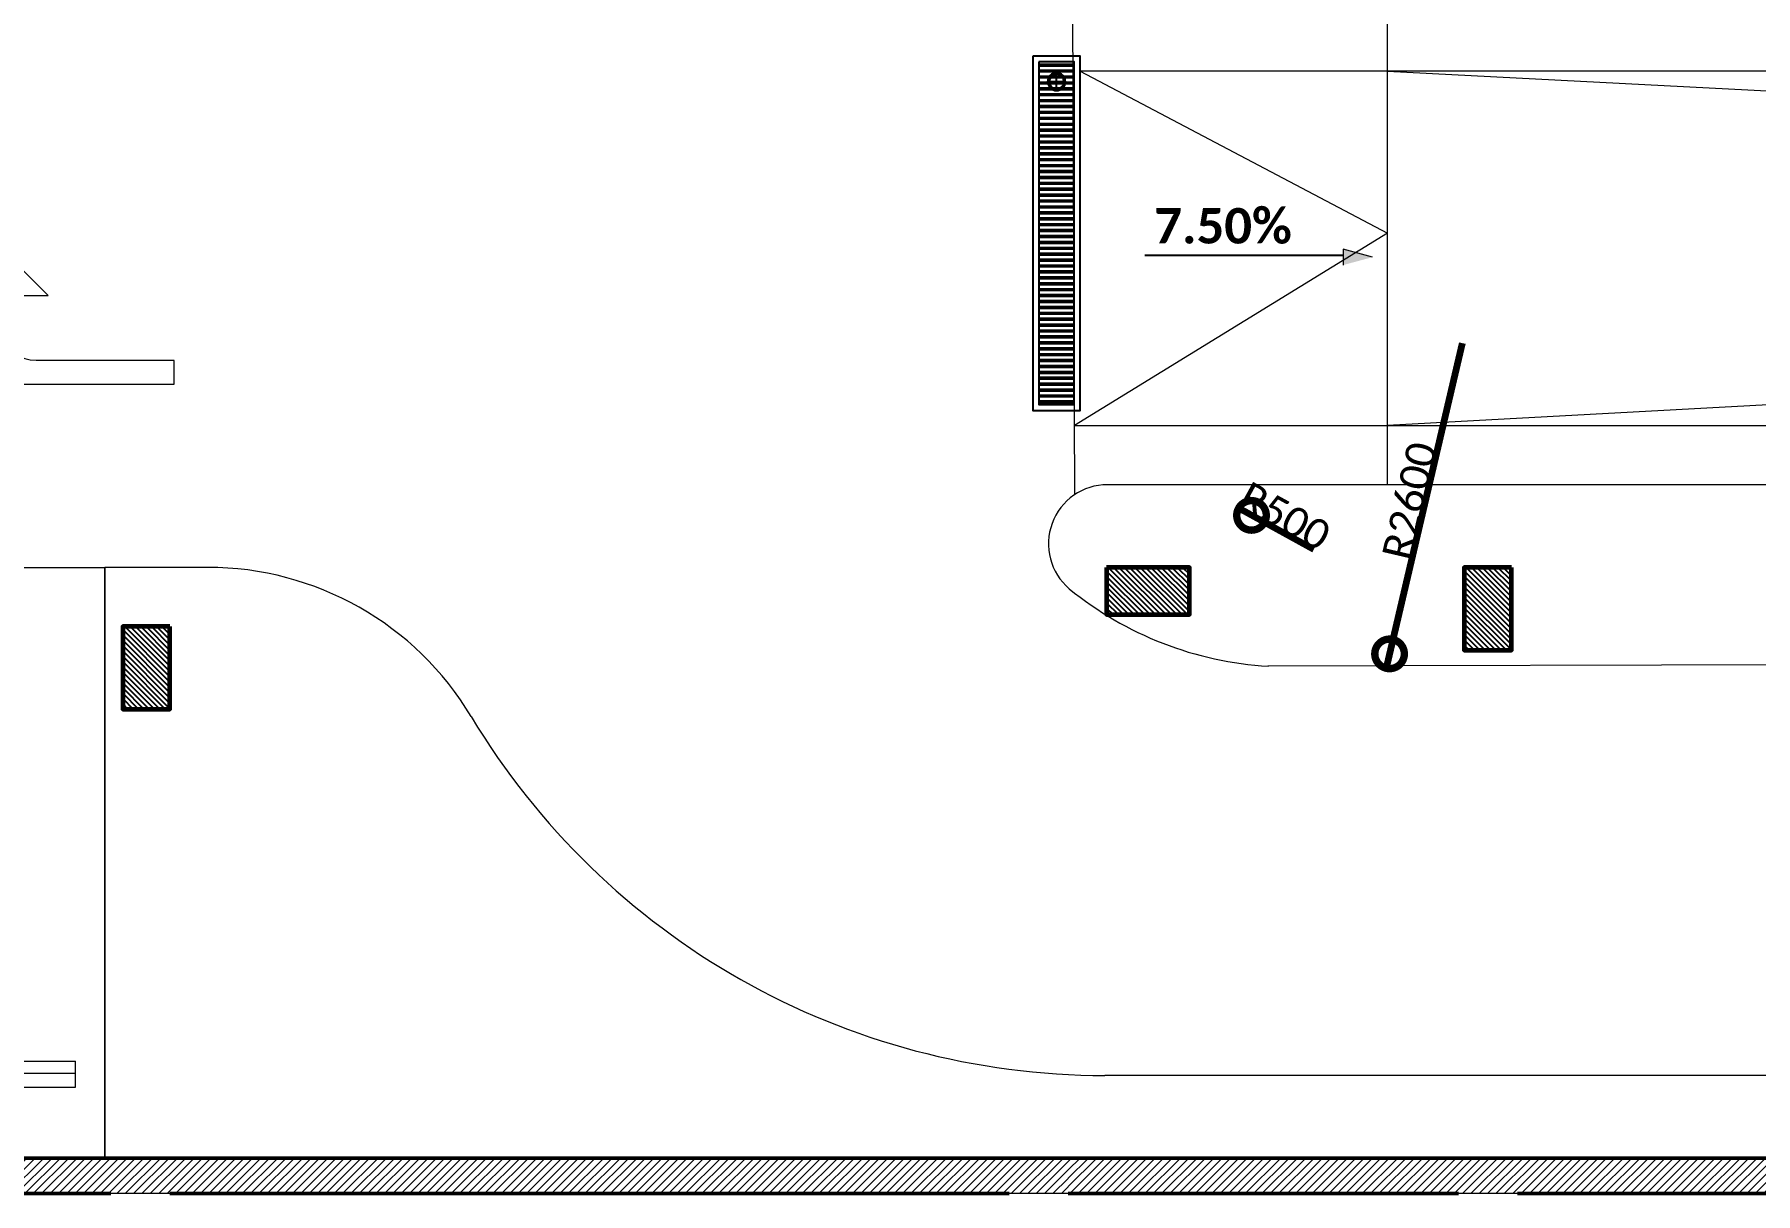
# Model space of a CAD drawing. Header units: millimetres. Extents: x -967280 to 3852, y 2833 to 1955156.
# Drawn here: x -953043 to -938482, y 478037 to 487848 of the extents above; entities that cross this region are included whole.
import ezdxf

# ---------------------------------------------------------------- set-up
doc = ezdxf.new("R2010")
doc.units = ezdxf.units.MM
doc.header["$LTSCALE"] = 1000
doc.header["$PDMODE"] = 35
doc.header["$PDSIZE"] = 25
doc.linetypes.add('HRZN_Line-Ptrn-Sold', pattern=[9144001.0, 9144000.0, -1])
for name, color, linetype, lineweight in [('A-CONTOUR', 3, 'Continuous', 13), ('A-DIM', 7, 'Continuous', 13), ('A-ELEV', 1, 'HRZN_Line-Ptrn-Sold', 13), ('A-FLOR-PATT', 1, 'Continuous', 13), ('A-SYMB', 7, 'Continuous', 13), ('A-TONE', 40, 'HRZN_Line-Ptrn-Sold', 35), ('A-WALL', 8, 'HRZN_Line-Ptrn-Sold', 50), ('C-PKNG', 1, 'Continuous', 13), ('S - column', 6, 'Continuous', 60)]:
    doc.layers.add(name, color=color, linetype=linetype, lineweight=lineweight)
doc.layers.add('ARCH', color=8, linetype='Continuous')
doc.layers.add('S - col hach', color=1, linetype='Continuous')
doc.styles.add('Calibri_1', font='calibri.ttf', dxfattribs={"height": 250})
doc.styles.add('Calibri_B', font='calibrib.ttf', dxfattribs={"height": 300})
doc.dimstyles.new('HRZN_Dimn-Radl', dxfattribs={"dimscale": 304.8, "dimtxt": 294.337106, "dimasz": 1.64042, "dimexe": 0.787402, "dimexo": 0, "dimgap": 0, "dimtad": 1, "dimjust": 3, "dimdec": 0, "dimzin": 0, "dimdsep": 46, "dimtxsty": 'Calibri_1', "dimblk1": 'DOTSMALL', "dimblk2": 'DOTSMALL', "dimsah": 1, "dimcen": 0.09, "dimdle": 0.328084, "dimazin": 0, "dimtfac": 1, "dimtdec": 4, "dimtix": 1, "dimtmove": 0, "dimatfit": 2, "dimfxl": 1, "dimtvp": 1, "dimtolj": 1, "dimtzin": 0, "dimarcsym": 2})

# ---------------------------------------------------------------- blocks, each defined once
blk = doc.blocks.new('ParkingSpace_WheelStop - 5000 x 2300-V40-BASEMENT 01 FLOOR FFL_1_')
at = {"layer": 'C-PKNG'}
for p, q in [((2500, 0), (2500, -5000)), ((450, -720), (450, -600)), ((450, -600), (2250, -600)), ((450, -820), (450, -720)), ((450, -720), (2250, -720)), ((2250, -600), (2250, -720)), ((2250, -720), (2250, -820)), ((450, -820), (2250, -820)), ((2500, -5000), (2500, -2800)), ((200, -5000), (2500, -5000))]:
    blk.add_line(p, q, dxfattribs=at)
blk = doc.blocks.new('Direction Arrows - Straight _ Turn - Direction Arrows - Straight _ Turn-3737421-BASEMENT 01 FLOOR FFL_1_')
at = {"layer": 'A-CONTOUR'}
for p, q in [((48, 0), (-152, 0)), ((-152, 0), (-152, -1169)), ((48, -2950), (48, 0)), ((-702, -1067), (-1252, -1618)), ((-702, -1383), (-702, -1067)), ((-102, -1464), (-102, -2950)), ((-1252, -1618), (-702, -2168)), ((-702, -2168), (-702, -1788)), ((-102, -2950), (-402, -2950)), ((-402, -2950), (-27, -5000)), ((-27, -5000), (348, -2950)), ((348, -2950), (48, -2950))]:
    blk.add_line(p, q, dxfattribs=at)
for centre, radius, start, end in [((-469, -1169), 316, 222.6213, 360), ((-648, -1169), 621, 265.0874, 331.6719)]:
    blk.add_arc(centre, radius, start, end, dxfattribs=at)
blk = doc.blocks.new('_DotSmall')
at = {"color": 0, "linetype": 'ByBlock', "const_width": 0.5}
blk.add_lwpolyline([(-0.0625, 0, 1), (0.0625, 0, 1)], format="xyb", close=True, dxfattribs=at)
blk = doc.blocks.new('*D1928')
at = {"layer": 'A-DIM', "color": 0, "lineweight": -2, "transparency": 16777216}
blk.add_line((24626, -39548), (24012, -39211), dxfattribs=at)
at = {"layer": 'Defpoints', "color": 0, "lineweight": 106, "transparency": 16777216}
for p in [(24100, -39260), (24538, -39500)]:
    blk.add_point(p, dxfattribs=at)
at = {"layer": 'A-DIM', "color": 0, "lineweight": -2, "transparency": 16777216, "xscale": 500.0000000000001, "yscale": 500.0000000000001, "zscale": 500.0000000000001, "rotation": 151.2526864327743}
blk.add_blockref('_DotSmall', (24100, -39260), dxfattribs=at)
at = {"layer": 'A-DIM', "color": 0, "transparency": 16777216, "insert": (24381, -39267), "char_height": 250, "width": 729.57, "attachment_point": 5, "rotation": 331.2527, "style": 'Calibri_1'}
blk.add_mtext('\\A1;R500', dxfattribs=at)
blk = doc.blocks.new('*D1929')
at = {"layer": 'A-DIM', "color": 0, "lineweight": -2, "transparency": 16777216}
blk.add_line((25881, -37803), (25245, -40529), dxfattribs=at)
at = {"layer": 'Defpoints', "color": 0, "lineweight": 106, "transparency": 16777216}
for p in [(25858, -37900), (25268, -40432)]:
    blk.add_point(p, dxfattribs=at)
at = {"layer": 'A-DIM', "color": 0, "lineweight": -2, "transparency": 16777216, "xscale": 500.0000000000001, "yscale": 500.0000000000001, "zscale": 500.0000000000001, "rotation": 256.8701341682159}
blk.add_blockref('_DotSmall', (25268, -40432), dxfattribs=at)
at = {"layer": 'A-DIM', "color": 0, "transparency": 16777216, "insert": (25438, -39137), "char_height": 250, "width": 972.76, "attachment_point": 5, "rotation": 76.8701, "style": 'Calibri_1'}
blk.add_mtext('\\A1;R2600', dxfattribs=at)
blk = doc.blocks.new('*U1913')
h = blk.add_hatch()
h.set_pattern_fill('PLAST,_O', color=1, scale=0.2, angle=90)
h.set_pattern_definition([(90, (-155234.254297, -71860.100436), (-0.05, 0), []), (90, (-155234.260547, -71860.100436), (-0.05, 0), []), (90, (-155234.266797, -71860.100436), (-0.05, 0), [])])
h.paths.add_polyline_path([(0.167, 0.15), (-2.732, 0.15), (-2.732, -0.15), (0.167, -0.15)])
at = {"color": 5, "extrusion": (6.50929e-24, -2.71709e-13, -1)}
for p, q in [((-0.075, 0), (0.075, 0)), ((0, -0.075), (0, 0.075))]:
    blk.add_line(p, q, dxfattribs=at)
at = {"color": 5}
blk.add_lwpolyline([(0.217, 0.2), (-2.783, 0.2), (-2.783, -0.2), (0.217, -0.2)], close=True, dxfattribs=at)
at = {"color": 1}
blk.add_lwpolyline([(0.167, 0.15), (-2.732, 0.15), (-2.732, -0.15), (0.167, -0.15)], close=True, dxfattribs=at)
at = {"color": 5, "extrusion": (6.50929e-24, -2.71709e-13, -1)}
for radius in [0.075, 0.0625]:
    blk.add_circle((0, 0), radius, dxfattribs=at)
blk = doc.blocks.new('A$Cd2541b88')
at = {"layer": 'A-SYMB'}
blk.add_hatch(color=4, dxfattribs=at).paths.add_polyline_path([(25124.08023, -37074.52966), (24874.08023, -37007.54236), (24874.08023, -37141.51696)])
at = {"layer": 'A-TONE', "linetype": 'Continuous', "lineweight": 13}
h = blk.add_hatch(dxfattribs=at)
h.set_pattern_fill('FP_1', color=4, style=0, pattern_type=2)
h.set_pattern_definition([(45, (6650, -35800), (-35.35534, 35.35534), [])])
h.paths.add_polyline_path([(45350, -44999.99984), (45350, -44699.99984), (41565.42627, -44699.99984), (41565.42627, -44999.99984), (43245.96076, -44999.99984)])
h.paths.add_polyline_path([(0, -44999.99984), (14950, -44999.99984), (14950, -44699.99984), (0, -44699.99984)])
h.paths.add_polyline_path([(53633, -44999.99984), (53633, -44699.99984), (52550, -44699.99984), (52550, -44999.99984)])
h.paths.add_polyline_path([(33947.42627, -44999.99984), (33947.42627, -44699.99984), (26350, -44699.99984), (26350, -44999.99984), (30790.95684, -44999.99984)])
h.paths.add_polyline_path([(52545.42627, -44999.99984), (52545.42627, -44699.99984), (45350, -44699.99984), (45350, -44999.99984), (49473.46272, -44999.99984)])
h.paths.add_polyline_path([(33950, -44999.99984), (41565.42627, -44999.99984), (41565.42627, -44699.99984), (33950, -44699.99984), (33950, -44870.70551)])
h.paths.add_polyline_path([(14950, -44999.99984), (22549.42627, -44999.99984), (22549.42627, -44699.99984), (14950, -44699.99984), (14950, -44749.00166)])
h.paths.add_polyline_path([(22550, -44999.99984), (26350, -44999.99984), (26350, -44699.99984), (22550, -44699.99984), (22550, -44797.6832)])
at = {"layer": 'S - col hach'}
h = blk.add_hatch(dxfattribs=at)
h.set_pattern_fill('ANSI31', color=4, scale=10, angle=90)
h.set_pattern_definition([(135, (168406.875, -346239.72), (-22.4506403, -22.4506403), [])])
h.paths.add_polyline_path([(22873.9898, -39699.99984), (22873.9898, -40099.99984), (23573.9898, -40099.99984), (23573.9898, -39699.99984)])
h = blk.add_hatch(dxfattribs=at)
h.set_pattern_fill('ANSI31', color=4, scale=10, angle=90)
h.set_pattern_definition([(135, (168156.875, -346239.72), (-22.4506403, -22.4506403), [])])
h.paths.add_polyline_path([(26300, -39699.99984), (25900, -39699.99984), (25900, -40399.99984), (26300, -40399.99984)])
h = blk.add_hatch(dxfattribs=at)
h.set_pattern_fill('ANSI31', color=4, scale=10, angle=90)
h.set_pattern_definition([(135, (168356.875, -346657.77), (-22.4506403, -22.4506403), [])])
h.paths.add_polyline_path([(14950, -40199.99984), (14550, -40199.99984), (14550, -40899.99984), (14950, -40899.99984)])
at = {"color": 4}
blk.add_line((24874.08023, -37060.54047), (23196.42627, -37060.54047), dxfattribs=at)
at = {"layer": 'A-ELEV', "color": 4}
for p, q in [((22650.37477, -35499.99984), (25250.37477, -36872.3932)), ((25250.37477, -35499.99984), (31404.1913, -35820.17011)), ((25250.37477, -36872.3932), (22603.26928, -38500.21705)), ((32018.84713, -38128.92413), (25250.37477, -38499.99984))]:
    blk.add_line(p, q, dxfattribs=at)
at = {"layer": 'A-FLOR-PATT', "color": 4}
for p, q in [((22605.97953, -39083.30799), (22587, -34999.99984)), ((31348.8203, -35499.99984), (22650, -35499.99984)), ((22603.26928, -38500.21705), (32079.98369, -38499.99984)), ((32162.36117, -38999.99984), (22882.32696, -38999.99984)), ((15269.36315, -39699.99984), (14400, -39699.99984)), ((14400, -39699.99984), (14400, -44699.99984)), ((24238.46954, -40532.90088), (31733.32309, -40515.46496)), ((46150, -43999.99984), (22860.14703, -43999.99984)), ((59435, -45000), (6000, -45000))]:
    blk.add_line(p, q, dxfattribs=at)
at = {"layer": 'A-FLOR-PATT', "color": 4, "lineweight": 18}
blk.add_line((25250.37477, -38999.99984), (25250.37477, -34999.99984), dxfattribs=at)
at = {"layer": 'A-FLOR-PATT', "color": 4}
for centre, radius, start, end in [((22882.32696, -39499.99984), 500, 90, 229.632407175), ((15269.36315, -42299.99984), 2600, 30.938939513, 90), ((24411.35941, -37610.70541), 2930.38798, 230.78016824, 266.697511425), ((22860.14703, -37749.99984), 6250, 210.938939513, 270)]:
    blk.add_arc(centre, radius, start, end, dxfattribs=at)
at = {"layer": 'A-SYMB', "color": 4}
for p, q in [((25124.08023, -37074.52966), (24874.08023, -37007.54236)), ((24874.08023, -37007.54236), (24874.08023, -37141.51696))]:
    blk.add_line(p, q, dxfattribs=at)
at = {"layer": 'A-WALL', "color": 4}
for p, q in [((14950, -44699.99984), (9200, -44699.99984)), ((22550, -44699.99984), (14950, -44699.99984)), ((26350, -44699.99984), (22550, -44699.99984)), ((33950, -44699.99984), (26350, -44699.99984)), ((0, -44999.99984), (14450, -44999.99984)), ((14950, -44999.99984), (22050, -44999.99984)), ((22550, -44999.99984), (25850, -44999.99984)), ((26350, -44999.99984), (33450, -44999.99984))]:
    blk.add_line(p, q, dxfattribs=at)
at = {"layer": 'S - column', "color": 4}
for points in [[(22873.9898, -39699.99984), (22873.9898, -40099.99984), (23573.9898, -40099.99984), (23573.9898, -39699.99984)], [(26300, -39699.99984), (25900, -39699.99984), (25900, -40399.99984), (26300, -40399.99984)], [(14950, -40199.99984), (14550, -40199.99984), (14550, -40899.99984), (14950, -40899.99984)]]:
    blk.add_lwpolyline(points, close=True, dxfattribs=at)
at = {"color": 4, "xscale": 1000.000000000001, "yscale": 1000.000000000001, "zscale": 1000.000000000001, "rotation": 90}
blk.add_blockref('*U1913', (22450.37477, -35589.12045), dxfattribs=at)
at = {"layer": 'A-CONTOUR', "color": 4, "rotation": 270}
blk.add_blockref('Direction Arrows - Straight _ Turn - Direction Arrows - Straight _ Turn-3737421-BASEMENT 01 FLOOR FFL_1_', (14985.586, -38099.99984), dxfattribs=at)
at = {"layer": 'C-PKNG', "color": 4, "xscale": -1, "rotation": 180}
blk.add_blockref('ParkingSpace_WheelStop - 5000 x 2300-V40-BASEMENT 01 FLOOR FFL_1_', (11900, -44699.99984), dxfattribs=at)
at = {"layer": 'A-SYMB', "color": 4, "insert": (23277.19495, -36658.7249), "char_height": 300, "width": 1432.5246813, "attachment_point": 1, "line_spacing_factor": 1.158048, "style": 'Calibri_B'}
blk.add_mtext('7.50%', dxfattribs=at)
at = {"layer": 'A-DIM', "color": 4}
for center, mpoint, picture, middle in [((25858.45471, -37899.99983), (25267.8414, -40432.02982), '*D1929', (25438.41936, -39136.921)), ((24538.30768, -39499.99984), (24099.93303, -39259.52601), '*D1928', (24380.71865, -39267.47157))]:
    dim = blk.add_radius_dim(center=center, mpoint=mpoint, dimstyle='HRZN_Dimn-Radl', override={"dimpost": 'R<>'}, dxfattribs=at)
    dim.commit()
    dim.dimension.update_dxf_attribs({"geometry": picture, "text_midpoint": middle})

msp = doc.modelspace()

# ---------------------------------------------------------------- block references
at = {"layer": 'ARCH', "lineweight": 106, "ltscale": 30}
msp.add_blockref('A$Cd2541b88', (-966846.1, 523037.4), dxfattribs=at)

doc.saveas('drawing.dxf')
